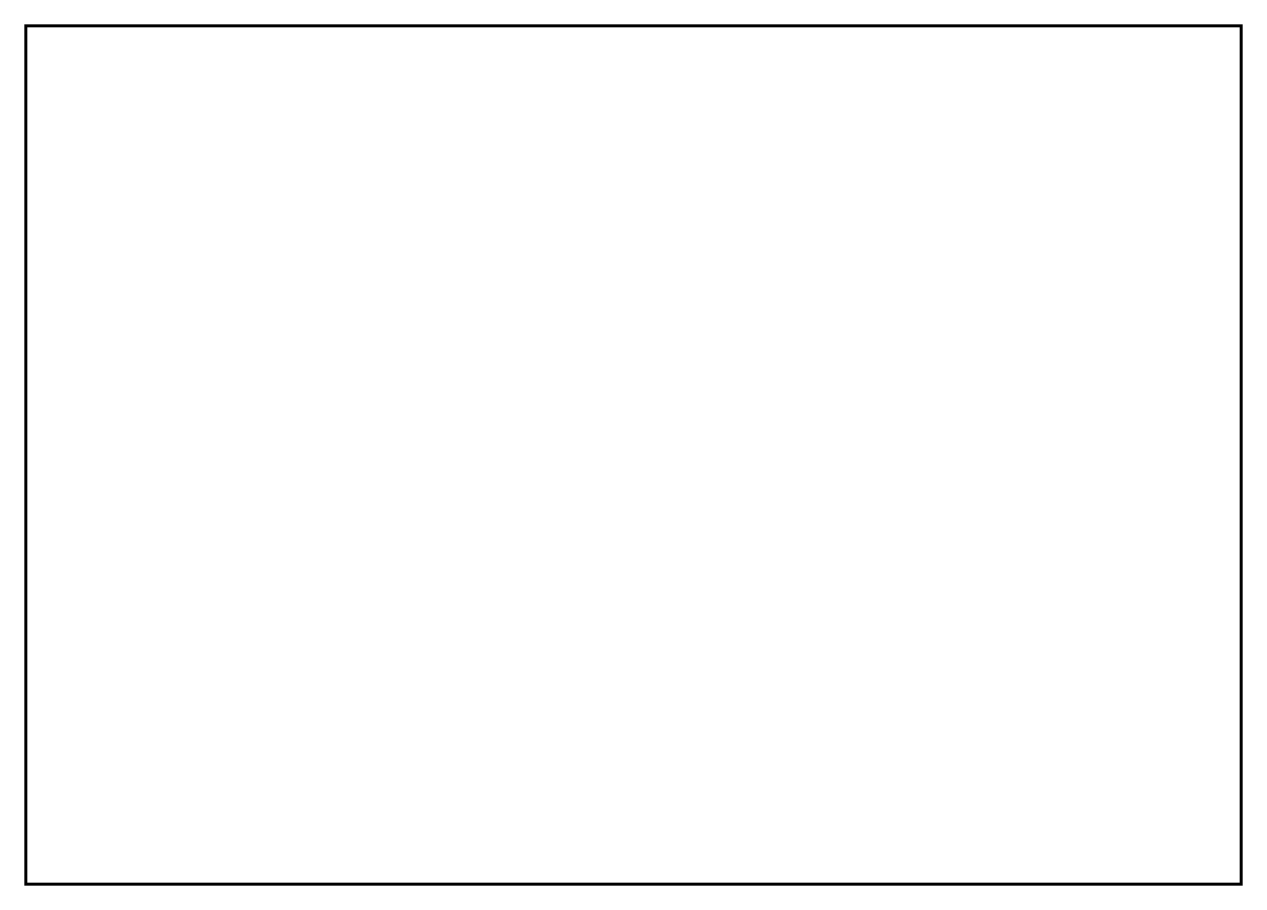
# Model space of a CAD drawing. Extents: x -1 to 842, y -1 to 595.
import ezdxf

# ---------------------------------------------------------------- set-up
doc = ezdxf.new("R2010")
doc.units = 0
doc.linetypes.add('Carthocad_Tracejado2', pattern=[5.8, 3.4, -2.4])
doc.layers.add('d_moldura_noprint', color=30, linetype='Carthocad_Tracejado2', plot=False)

msp = doc.modelspace()

# ---------------------------------------------------------------- linework, layer by layer
at = {"layer": 'd_moldura_noprint', "ltscale": 4, "const_width": 2}
msp.add_lwpolyline([(0, 0), (841, 0), (841, 594), (0, 594)], close=True, dxfattribs=at)

doc.saveas('drawing.dxf')
